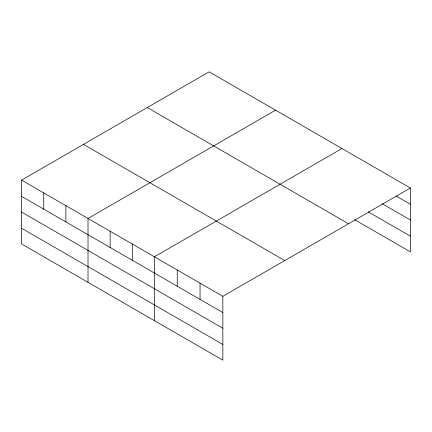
<?xml version="1.0" encoding="UTF-8"?>
<svg xmlns="http://www.w3.org/2000/svg" width="432" height="432" viewBox="0 0 432 432"><rect width="100%" height="100%" fill="white"/><g stroke="black" fill="none" stroke-linecap="round" stroke-linejoin="round"><path stroke-width="0.65" d="M354.521 219.623L410.4 251.888L410.4 188.023L209.147 71.831L21.6 180.112L21.6 243.977L222.853 360.169L222.853 296.303L21.6 180.112M275.562 110.176L88.015 218.457L88.015 282.317M341.977 148.516L154.429 256.797L154.429 320.663M222.853 296.303L410.4 188.023M396.144 196.042L410.4 204.271M381.888 203.526L410.4 219.985M368.204 211.815L410.4 236.174M147.258 107.563L348.511 223.754M83.489 144.38L284.742 260.572M21.6 196.36L222.853 312.552M21.6 212.074L222.853 328.266M21.6 228.263L222.853 344.455M200.043 283.133L200.043 299.387M177.233 269.968L177.233 286.216M132.289 244.015L132.289 260.269M110.149 231.233L110.149 247.487M65.875 205.675L65.875 221.924M43.74 192.893L43.74 209.142"/></g></svg>
